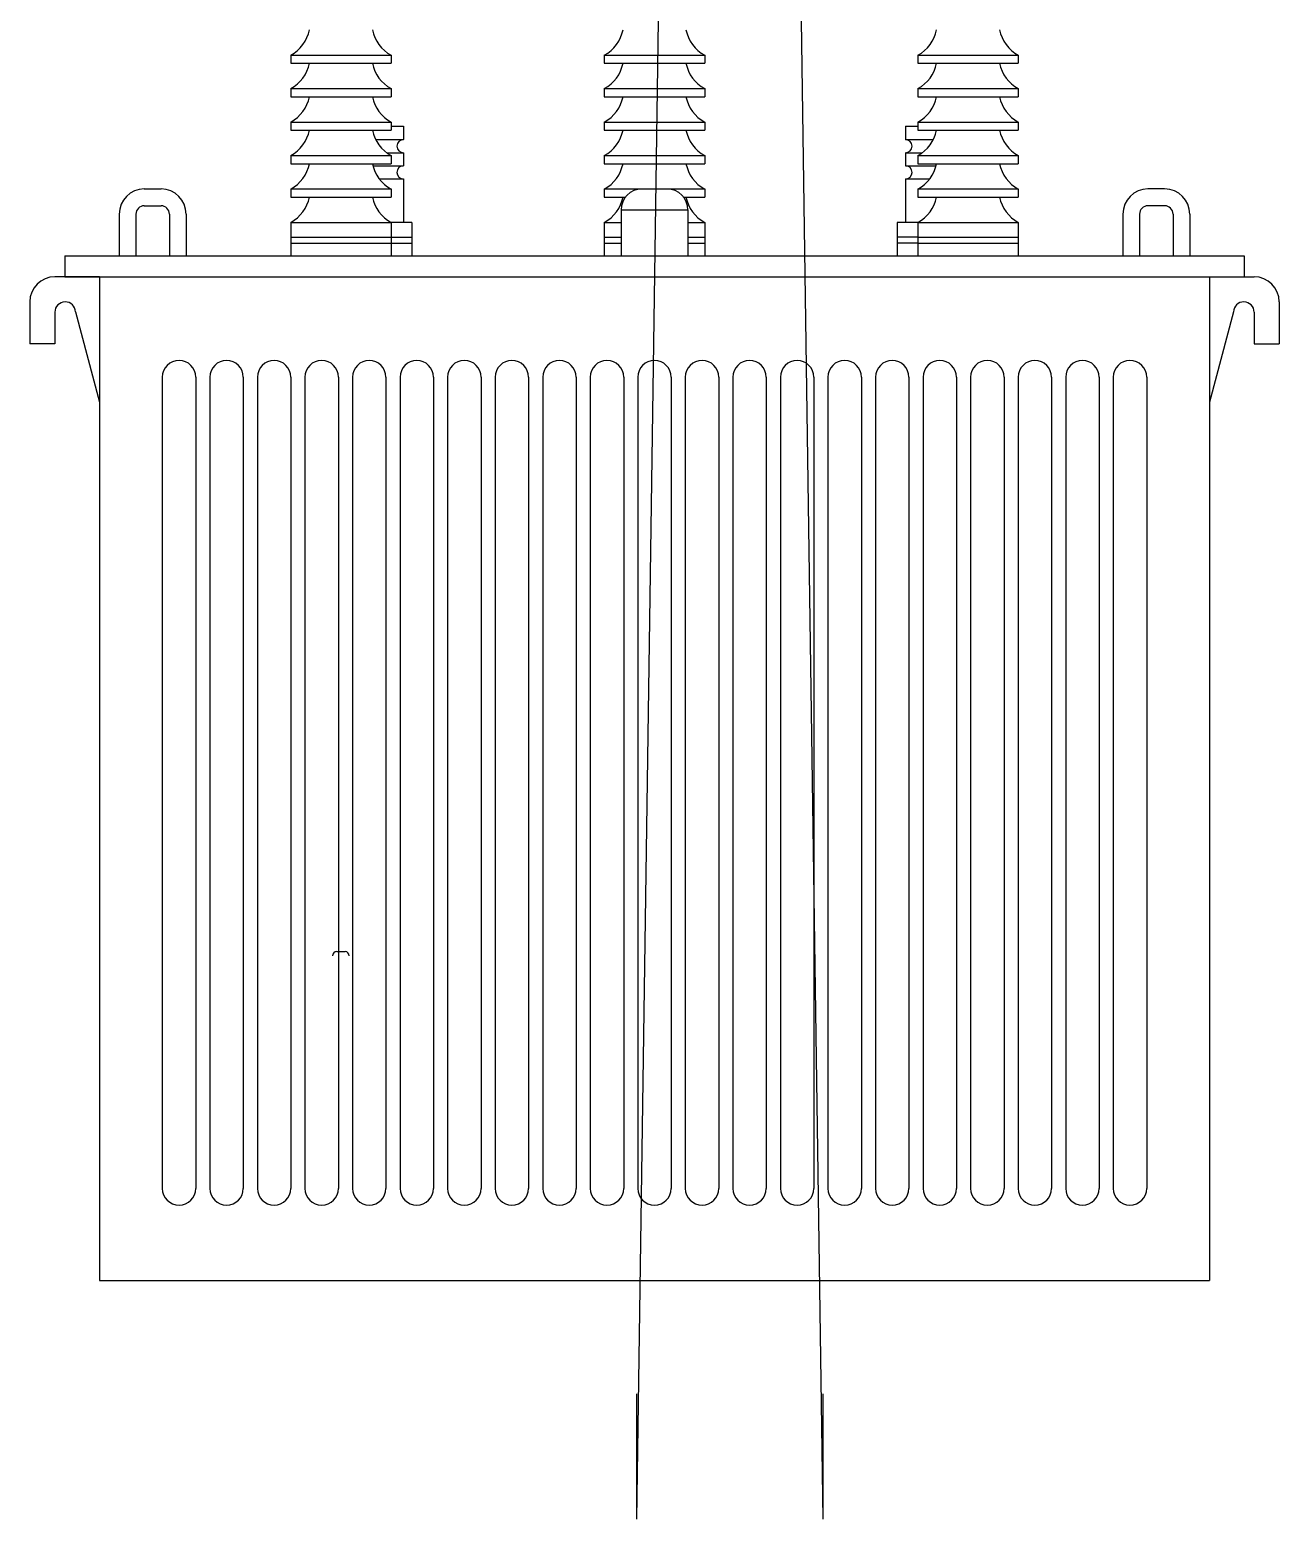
# Model space of a CAD drawing. Header units: millimetres. Extents: x 3057.5 to 3131.2, y 1715.9 to 1738.7.
# Drawn here: x 3059.09 to 3064.69, y 1724.75 to 1731.43 of the extents above; entities that cross this region are included whole.
import ezdxf

# ---------------------------------------------------------------- set-up
doc = ezdxf.new("R2010")
doc.units = ezdxf.units.MM
doc.linetypes.add('ACAD_ISO02W100', pattern=[15, 12, -3])

msp = doc.modelspace()

# ---------------------------------------------------------------- linework, layer by layer
at = {"color": 177, "linetype": 'ACAD_ISO02W100', "true_color": 0x293189}
for p, q in [((3061.8122, 1724.7546), (3061.9693, 1735.7026)), ((3062.6468, 1724.7546), (3062.4897, 1735.7026))]:
    msp.add_line(p, q, dxfattribs=at)
at = {"color": 177, "linetype": 'Continuous', "true_color": 0x293189}
for p, q in [((3060.2595, 1731.319), (3060.7095, 1731.319)), ((3060.2595, 1731.319), (3060.7095, 1731.319)), ((3060.2595, 1731.319), (3060.2595, 1731.2825)), ((3060.2595, 1731.2825), (3060.7095, 1731.2825)), ((3060.7095, 1731.319), (3060.7095, 1731.2825)), ((3061.6657, 1731.319), (3062.1157, 1731.319)), ((3061.6657, 1731.319), (3062.1157, 1731.319)), ((3061.6657, 1731.319), (3061.6657, 1731.2825)), ((3061.6657, 1731.2825), (3062.1157, 1731.2825)), ((3062.1157, 1731.319), (3062.1157, 1731.2825)), ((3063.072, 1731.319), (3063.522, 1731.319)), ((3063.072, 1731.319), (3063.522, 1731.319)), ((3063.072, 1731.319), (3063.072, 1731.2825)), ((3063.072, 1731.2825), (3063.522, 1731.2825)), ((3063.522, 1731.319), (3063.522, 1731.2825)), ((3060.2595, 1731.169), (3060.7095, 1731.169)), ((3060.2595, 1731.169), (3060.7095, 1731.169)), ((3060.2595, 1731.169), (3060.2595, 1731.1325)), ((3060.2595, 1731.1325), (3060.7095, 1731.1325)), ((3060.7095, 1731.169), (3060.7095, 1731.1325)), ((3061.6657, 1731.169), (3062.1157, 1731.169)), ((3061.6657, 1731.169), (3062.1157, 1731.169)), ((3061.6657, 1731.169), (3061.6657, 1731.1325)), ((3061.6657, 1731.1325), (3062.1157, 1731.1325)), ((3062.1157, 1731.169), (3062.1157, 1731.1325)), ((3063.072, 1731.169), (3063.522, 1731.169)), ((3063.072, 1731.169), (3063.522, 1731.169)), ((3063.072, 1731.169), (3063.072, 1731.1325)), ((3063.072, 1731.1325), (3063.522, 1731.1325)), ((3063.522, 1731.169), (3063.522, 1731.1325)), ((3060.2595, 1731.019), (3060.7095, 1731.019)), ((3060.2595, 1731.019), (3060.7095, 1731.019)), ((3060.2595, 1731.019), (3060.2595, 1730.9825)), ((3060.7095, 1731.019), (3060.7095, 1730.9825)), ((3060.7095, 1731.0002), (3060.7657, 1731.0002)), ((3060.7657, 1731.0002), (3060.7657, 1730.941)), ((3061.6657, 1731.019), (3062.1157, 1731.019)), ((3061.6657, 1731.019), (3062.1157, 1731.019)), ((3061.6657, 1731.019), (3061.6657, 1730.9825)), ((3062.1157, 1731.019), (3062.1157, 1730.9825)), ((3063.0157, 1731.0002), (3063.0157, 1730.941)), ((3063.0157, 1731.0002), (3063.072, 1731.0002)), ((3063.072, 1731.019), (3063.522, 1731.019)), ((3063.072, 1731.019), (3063.522, 1731.019)), ((3063.072, 1731.019), (3063.072, 1730.9825)), ((3063.522, 1731.019), (3063.522, 1730.9825)), ((3060.2595, 1730.9825), (3060.7095, 1730.9825)), ((3060.6401, 1730.941), (3060.7657, 1730.941)), ((3061.6657, 1730.9825), (3062.1157, 1730.9825)), ((3063.0157, 1730.941), (3063.1414, 1730.941)), ((3063.072, 1730.9825), (3063.522, 1730.9825)), ((3060.2595, 1730.869), (3060.7095, 1730.869)), ((3060.2595, 1730.869), (3060.2595, 1730.8325)), ((3060.69, 1730.8814), (3060.7657, 1730.8814)), ((3060.7095, 1730.869), (3060.7095, 1730.8325)), ((3060.7657, 1730.8814), (3060.7657, 1730.8234)), ((3061.6657, 1730.869), (3062.1157, 1730.869)), ((3061.6657, 1730.869), (3061.6657, 1730.8325)), ((3062.1157, 1730.869), (3062.1157, 1730.8325)), ((3063.0157, 1730.8814), (3063.0157, 1730.8234)), ((3063.0157, 1730.8814), (3063.0915, 1730.8814)), ((3063.072, 1730.869), (3063.522, 1730.869)), ((3063.072, 1730.869), (3063.072, 1730.8325)), ((3063.522, 1730.869), (3063.522, 1730.8325)), ((3060.2595, 1730.8325), (3060.7095, 1730.8325)), ((3060.6278, 1730.8234), (3060.7657, 1730.8234)), ((3061.6657, 1730.8325), (3062.1157, 1730.8325)), ((3063.0157, 1730.8234), (3063.1537, 1730.8234)), ((3063.072, 1730.8325), (3063.522, 1730.8325)), ((3060.657, 1730.7639), (3060.7657, 1730.7639)), ((3060.7657, 1730.7639), (3060.7657, 1730.569)), ((3063.0157, 1730.7639), (3063.0157, 1730.569)), ((3063.0157, 1730.7639), (3063.1245, 1730.7639)), ((3059.6032, 1730.719), (3059.6782, 1730.719)), ((3060.2595, 1730.719), (3060.7095, 1730.719)), ((3060.2595, 1730.719), (3060.2595, 1730.6825)), ((3060.2595, 1730.6825), (3060.7095, 1730.6825)), ((3060.7095, 1730.719), (3060.7095, 1730.6825)), ((3061.6657, 1730.719), (3062.1157, 1730.719)), ((3061.6657, 1730.719), (3061.6657, 1730.6825)), ((3061.6657, 1730.6825), (3061.7603, 1730.6825)), ((3061.8345, 1730.719), (3061.947, 1730.719)), ((3062.0212, 1730.6825), (3062.1157, 1730.6825)), ((3062.1157, 1730.719), (3062.1157, 1730.6825)), ((3063.072, 1730.719), (3063.522, 1730.719)), ((3063.072, 1730.719), (3063.072, 1730.6825)), ((3063.072, 1730.6825), (3063.522, 1730.6825)), ((3063.522, 1730.719), (3063.522, 1730.6825)), ((3064.1782, 1730.719), (3064.1032, 1730.719)), ((3059.4907, 1730.6065), (3059.4907, 1730.419)), ((3059.5657, 1730.6065), (3059.5657, 1730.419)), ((3059.6032, 1730.644), (3059.6782, 1730.644)), ((3059.7157, 1730.6065), (3059.7157, 1730.419)), ((3059.7907, 1730.6065), (3059.7907, 1730.419)), ((3061.7407, 1730.6252), (3062.0407, 1730.6252)), ((3061.7407, 1730.6252), (3061.7407, 1730.419)), ((3061.8532, 1730.6252), (3061.9282, 1730.6252)), ((3062.0407, 1730.6252), (3062.0407, 1730.419)), ((3063.9907, 1730.6065), (3063.9907, 1730.419)), ((3064.0657, 1730.6065), (3064.0657, 1730.419)), ((3064.1782, 1730.644), (3064.1032, 1730.644)), ((3064.2157, 1730.6065), (3064.2157, 1730.419)), ((3064.2907, 1730.6065), (3064.2907, 1730.419)), ((3060.2595, 1730.569), (3060.7095, 1730.569)), ((3060.2595, 1730.569), (3060.2595, 1730.419)), ((3060.8032, 1730.569), (3060.7095, 1730.569)), ((3060.7095, 1730.569), (3060.7095, 1730.419)), ((3060.8032, 1730.569), (3060.8032, 1730.419)), ((3061.6657, 1730.569), (3061.7407, 1730.569)), ((3061.6657, 1730.569), (3061.6657, 1730.419)), ((3061.6657, 1730.569), (3061.7407, 1730.569)), ((3061.6657, 1730.569), (3061.6657, 1730.419)), ((3062.0407, 1730.569), (3062.1157, 1730.569)), ((3062.0407, 1730.569), (3062.1157, 1730.569)), ((3062.1157, 1730.569), (3062.1157, 1730.419)), ((3062.1157, 1730.569), (3062.1157, 1730.419)), ((3063.072, 1730.569), (3062.9782, 1730.569)), ((3062.9782, 1730.569), (3062.9782, 1730.419)), ((3063.072, 1730.569), (3063.522, 1730.569)), ((3063.072, 1730.569), (3063.072, 1730.419)), ((3063.522, 1730.569), (3063.522, 1730.419)), ((3060.2595, 1730.5035), (3060.7095, 1730.5035)), ((3060.2595, 1730.4766), (3060.7095, 1730.4766)), ((3060.7095, 1730.5035), (3060.8032, 1730.5035)), ((3060.7095, 1730.4766), (3060.8032, 1730.4766)), ((3061.6657, 1730.5035), (3061.7407, 1730.5035)), ((3061.6657, 1730.5035), (3061.7407, 1730.5035)), ((3061.6657, 1730.4766), (3061.7407, 1730.4766)), ((3061.6657, 1730.4766), (3061.7407, 1730.4766)), ((3062.0407, 1730.5035), (3062.1157, 1730.5035)), ((3062.0407, 1730.5035), (3062.1157, 1730.5035)), ((3062.0407, 1730.4766), (3062.1157, 1730.4766)), ((3062.0407, 1730.4766), (3062.1157, 1730.4766)), ((3063.072, 1730.5035), (3062.9782, 1730.5035)), ((3063.072, 1730.4766), (3062.9782, 1730.4766)), ((3063.072, 1730.5035), (3063.522, 1730.5035)), ((3063.072, 1730.4766), (3063.522, 1730.4766)), ((3059.247, 1730.419), (3064.5345, 1730.419)), ((3059.247, 1730.419), (3059.247, 1730.3252)), ((3064.5345, 1730.419), (3064.5345, 1730.3252)), ((3059.4026, 1730.3252), (3059.2021, 1730.3252)), ((3059.247, 1730.3252), (3064.5345, 1730.3252)), ((3059.4026, 1730.3252), (3059.4026, 1725.8252)), ((3064.3789, 1730.3252), (3064.3789, 1725.8252)), ((3064.3789, 1730.3252), (3064.5794, 1730.3252)), ((3059.0896, 1730.2127), (3059.0896, 1730.0252)), ((3064.6919, 1730.2127), (3064.6919, 1730.0252)), ((3059.2021, 1730.1664), (3059.2021, 1730.0252)), ((3059.2948, 1730.168), (3059.4026, 1729.7627)), ((3064.4867, 1730.168), (3064.3789, 1729.7627)), ((3064.5794, 1730.1664), (3064.5794, 1730.0252)), ((3059.2021, 1730.0252), (3059.0896, 1730.0252)), ((3064.5794, 1730.0252), (3064.6919, 1730.0252)), ((3059.6839, 1729.8752), (3059.6839, 1726.2377)), ((3059.8339, 1729.8752), (3059.8339, 1726.2377)), ((3059.8971, 1729.8752), (3059.8971, 1726.2377)), ((3060.0471, 1729.8752), (3060.0471, 1726.2377)), ((3060.1102, 1729.8752), (3060.1102, 1726.2377)), ((3060.2602, 1729.8752), (3060.2602, 1726.2377)), ((3060.3234, 1729.8752), (3060.3234, 1726.2377)), ((3060.4734, 1729.8752), (3060.4734, 1726.2377)), ((3060.5366, 1729.8752), (3060.5366, 1726.2377)), ((3060.6866, 1729.8752), (3060.6866, 1726.2377)), ((3060.7498, 1729.8752), (3060.7498, 1726.2377)), ((3060.8998, 1729.8752), (3060.8998, 1726.2377)), ((3060.963, 1729.8752), (3060.963, 1726.2377)), ((3061.113, 1729.8752), (3061.113, 1726.2377)), ((3061.1762, 1729.8752), (3061.1762, 1726.2377)), ((3061.3262, 1729.8752), (3061.3262, 1726.2377)), ((3061.3894, 1729.8752), (3061.3894, 1726.2377)), ((3061.5394, 1729.8752), (3061.5394, 1726.2377)), ((3061.6026, 1729.8752), (3061.6026, 1726.2377)), ((3061.7526, 1729.8752), (3061.7526, 1726.2377)), ((3061.8157, 1729.8752), (3061.8157, 1726.2377)), ((3061.9657, 1729.8752), (3061.9657, 1726.2377)), ((3062.0289, 1729.8752), (3062.0289, 1726.2377)), ((3062.1789, 1729.8752), (3062.1789, 1726.2377)), ((3062.2421, 1729.8752), (3062.2421, 1726.2377)), ((3062.3921, 1729.8752), (3062.3921, 1726.2377)), ((3062.4553, 1729.8752), (3062.4553, 1726.2377)), ((3062.6053, 1729.8752), (3062.6053, 1726.2377)), ((3062.6685, 1729.8752), (3062.6685, 1726.2377)), ((3062.8185, 1729.8752), (3062.8185, 1726.2377)), ((3062.8817, 1729.8752), (3062.8817, 1726.2377)), ((3063.0317, 1729.8752), (3063.0317, 1726.2377)), ((3063.0949, 1729.8752), (3063.0949, 1726.2377)), ((3063.2449, 1729.8752), (3063.2449, 1726.2377)), ((3063.3081, 1729.8752), (3063.3081, 1726.2377)), ((3063.4581, 1729.8752), (3063.4581, 1726.2377)), ((3063.5212, 1729.8752), (3063.5212, 1726.2377)), ((3063.6712, 1729.8752), (3063.6712, 1726.2377)), ((3063.7344, 1729.8752), (3063.7344, 1726.2377)), ((3063.8844, 1729.8752), (3063.8844, 1726.2377)), ((3063.9476, 1729.8752), (3063.9476, 1726.2377)), ((3064.0976, 1729.8752), (3064.0976, 1726.2377)), ((3060.4657, 1727.2996), (3060.5032, 1727.2996)), ((3059.4026, 1725.8252), (3064.3789, 1725.8252))]:
    msp.add_line(p, q, dxfattribs=at)
at = {"color": 177, "linetype": 'Continuous', "ltscale": 0.13, "true_color": 0x293189}
for p, q in [((3061.8122, 1724.7546), (3061.8122, 1725.3171)), ((3062.6468, 1724.7546), (3062.6468, 1725.3171))]:
    msp.add_line(p, q, dxfattribs=at)
at = {"color": 177, "linetype": 'Continuous', "true_color": 0x293189}
for centre, radius, start, end in [((3060.1789, 1731.4662), 0.1679, 298.70695, 348.43415), ((3060.7901, 1731.4662), 0.1679, 191.56585, 241.29305), ((3061.5851, 1731.4662), 0.1679, 298.70695, 348.43415), ((3062.1964, 1731.4662), 0.1679, 191.56585, 241.29305), ((3062.9914, 1731.4662), 0.1679, 298.70695, 348.43415), ((3063.6026, 1731.4662), 0.1679, 191.56585, 241.29305), ((3060.1789, 1731.3162), 0.1679, 298.70695, 348.43415), ((3060.7901, 1731.3162), 0.1679, 191.56585, 241.29305), ((3061.5851, 1731.3162), 0.1679, 298.70695, 348.43415), ((3062.1964, 1731.3162), 0.1679, 191.56585, 241.29305), ((3062.9914, 1731.3162), 0.1679, 298.70695, 348.43415), ((3063.6026, 1731.3162), 0.1679, 191.56585, 241.29305), ((3060.1789, 1731.1662), 0.1679, 298.70695, 348.43415), ((3060.7901, 1731.1662), 0.1679, 191.56585, 241.29305), ((3061.5851, 1731.1662), 0.1679, 298.70695, 348.43415), ((3062.1964, 1731.1662), 0.1679, 191.56585, 241.29305), ((3062.9914, 1731.1662), 0.1679, 298.70695, 348.43415), ((3063.6026, 1731.1662), 0.1679, 191.56585, 241.29305), ((3060.1789, 1731.0162), 0.1679, 298.70695, 348.43415), ((3060.7901, 1731.0162), 0.1679, 191.56585, 241.29305), ((3060.7657, 1730.9112), 0.0298, 90, 270), ((3061.5851, 1731.0162), 0.1679, 298.70695, 348.43415), ((3062.1964, 1731.0162), 0.1679, 191.56585, 241.29305), ((3063.0157, 1730.9112), 0.0298, 270, 90), ((3062.9914, 1731.0162), 0.1679, 298.70695, 348.43415), ((3063.6026, 1731.0162), 0.1679, 191.56585, 241.29305), ((3060.1789, 1730.8662), 0.1679, 298.70695, 348.43415), ((3060.7901, 1730.8662), 0.1679, 191.56585, 241.29305), ((3060.7657, 1730.7937), 0.0298, 90, 270), ((3061.5851, 1730.8662), 0.1679, 298.70695, 348.43415), ((3062.1964, 1730.8662), 0.1679, 191.56585, 241.29305), ((3063.0157, 1730.7937), 0.0298, 270, 90), ((3062.9914, 1730.8662), 0.1679, 298.70695, 348.43415), ((3063.6026, 1730.8662), 0.1679, 191.56585, 241.29305), ((3059.6032, 1730.6065), 0.1125, 90, 180), ((3059.6782, 1730.6065), 0.1125, 0, 90), ((3060.1789, 1730.7162), 0.1679, 298.70695, 348.43415), ((3060.7901, 1730.7162), 0.1679, 191.56585, 241.29305), ((3061.5851, 1730.7162), 0.1679, 298.70695, 348.43415), ((3061.8345, 1730.6252), 0.0937, 90, 180), ((3061.947, 1730.6252), 0.0937, 0, 90), ((3062.1964, 1730.7162), 0.1679, 191.56585, 241.29305), ((3062.9914, 1730.7162), 0.1679, 298.70695, 348.43415), ((3063.6026, 1730.7162), 0.1679, 191.56585, 241.29305), ((3064.1032, 1730.6065), 0.1125, 90, 180), ((3064.1782, 1730.6065), 0.1125, 0, 90), ((3059.6032, 1730.6065), 0.0375, 90, 180), ((3059.6782, 1730.6065), 0.0375, 0, 90), ((3064.1032, 1730.6065), 0.0375, 90, 180), ((3064.1782, 1730.6065), 0.0375, 0, 90), ((3059.2021, 1730.2127), 0.1125, 90, 180), ((3064.5794, 1730.2127), 0.1125, 0, 90), ((3059.2485, 1730.1664), 0.0464, 2.03053, 180), ((3064.533, 1730.1664), 0.0464, 0, 177.96947), ((3059.7589, 1729.8752), 0.075, 0, 180), ((3059.9721, 1729.8752), 0.075, 0, 180), ((3060.1852, 1729.8752), 0.075, 0, 180), ((3060.3984, 1729.8752), 0.075, 0, 180), ((3060.6116, 1729.8752), 0.075, 0, 180), ((3060.8248, 1729.8752), 0.075, 0, 180), ((3061.038, 1729.8752), 0.075, 0, 180), ((3061.2512, 1729.8752), 0.075, 0, 180), ((3061.4644, 1729.8752), 0.075, 0, 180), ((3061.6776, 1729.8752), 0.075, 0, 180), ((3061.8907, 1729.8752), 0.075, 0, 180), ((3062.1039, 1729.8752), 0.075, 0, 180), ((3062.3171, 1729.8752), 0.075, 0, 180), ((3062.5303, 1729.8752), 0.075, 0, 180), ((3062.7435, 1729.8752), 0.075, 0, 180), ((3062.9567, 1729.8752), 0.075, 0, 180), ((3063.1699, 1729.8752), 0.075, 0, 180), ((3063.3831, 1729.8752), 0.075, 0, 180), ((3063.5962, 1729.8752), 0.075, 0, 180), ((3063.8094, 1729.8752), 0.075, 0, 180), ((3064.0226, 1729.8752), 0.075, 0, 180), ((3060.4657, 1727.2808), 0.0187, 90, 180), ((3060.5032, 1727.2808), 0.0187, 0, 90), ((3059.7589, 1726.2377), 0.075, 180, 0), ((3059.9721, 1726.2377), 0.075, 180, 0), ((3060.1852, 1726.2377), 0.075, 180, 0), ((3060.3984, 1726.2377), 0.075, 180, 0), ((3060.6116, 1726.2377), 0.075, 180, 0), ((3060.8248, 1726.2377), 0.075, 180, 0), ((3061.038, 1726.2377), 0.075, 180, 0), ((3061.2512, 1726.2377), 0.075, 180, 0), ((3061.4644, 1726.2377), 0.075, 180, 0), ((3061.6776, 1726.2377), 0.075, 180, 0), ((3061.8907, 1726.2377), 0.075, 180, 0), ((3062.1039, 1726.2377), 0.075, 180, 0), ((3062.3171, 1726.2377), 0.075, 180, 0), ((3062.5303, 1726.2377), 0.075, 180, 0), ((3062.7435, 1726.2377), 0.075, 180, 0), ((3062.9567, 1726.2377), 0.075, 180, 0), ((3063.1699, 1726.2377), 0.075, 180, 0), ((3063.3831, 1726.2377), 0.075, 180, 0), ((3063.5962, 1726.2377), 0.075, 180, 0), ((3063.8094, 1726.2377), 0.075, 180, 0), ((3064.0226, 1726.2377), 0.075, 180, 0)]:
    msp.add_arc(centre, radius, start, end, dxfattribs=at)

doc.saveas('drawing.dxf')
